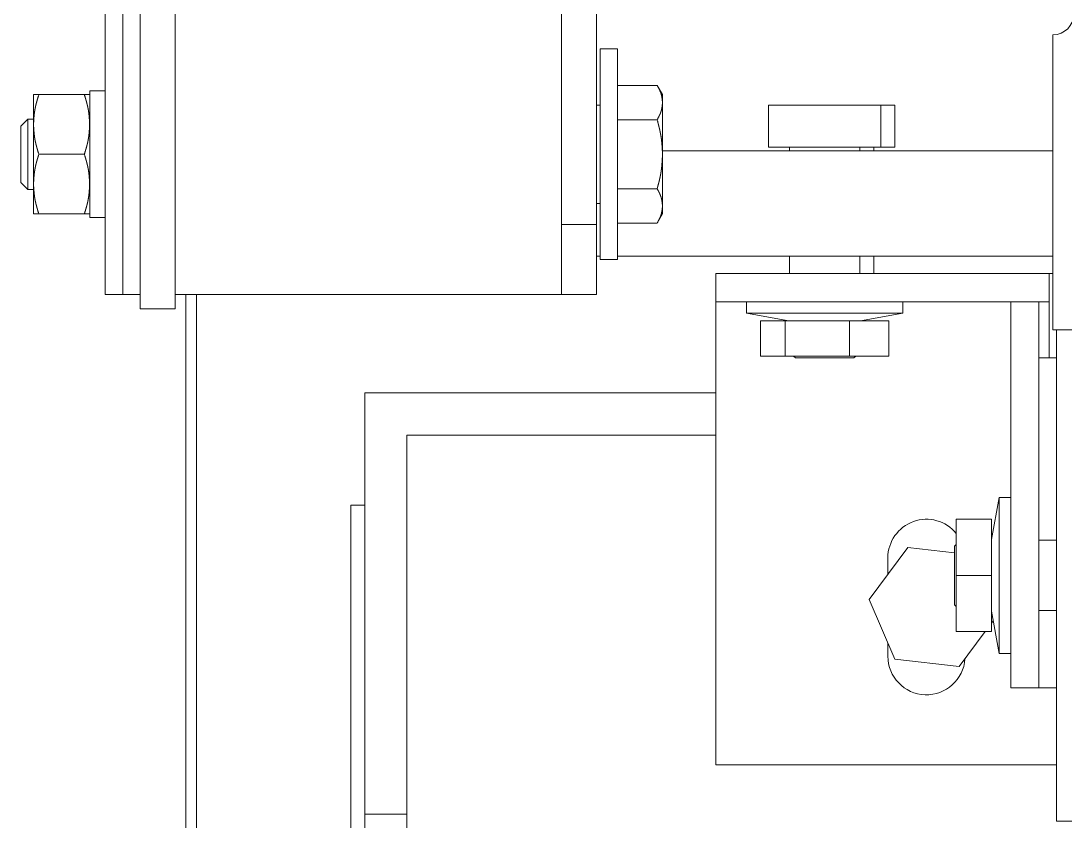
# Model space of a CAD drawing. Header units: millimetres. Extents: x -5 to 111, y -3 to 86.
# Drawn here: x 21.88 to 22.0288, y 19.0725 to 19.1865 of the extents above; entities that cross this region are included whole.
import ezdxf

# ---------------------------------------------------------------- set-up
doc = ezdxf.new("R2010")
doc.units = ezdxf.units.MM
doc.layers.add('A1I6----E-', color=3, linetype='Continuous', lineweight=25)

# ---------------------------------------------------------------- blocks, each defined once
blk = doc.blocks.new('Gruppe-453')
at = {"layer": 'A1I6----E-', "linetype": 'Continuous', "lineweight": 9}
for p, q in [((-28.83844458999204, -23.38610285796174), (-28.83844458999204, -23.26978497337895)), ((-28.84344458999204, -23.27236569808843), (-28.84344458999204, -23.38610285796174)), ((-28.90344458999204, -23.28141656646072), (-28.90344458999203, -23.35810285796174)), ((-28.89844458999204, -23.28141656646072), (-28.89844458999204, -23.35810285796174)), ((-28.90844458999204, -23.35610285796174), (-28.90844458999204, -23.39610285796174)), ((-28.90594458999204, -23.39610285796174), (-28.90594458999204, -23.35610285796174)), ((-28.90594458999204, -23.35610285796174), (-28.90594458999204, -23.39610285796174)), ((-28.90344458999203, -23.35810285796174), (-28.90344458999203, -23.39810285796174)), ((-28.89844458999204, -23.35810285796174), (-28.89844458999204, -23.39810285796174)), ((-28.83544458999204, -23.36110285796174), (-28.83794458999203, -23.36110285796174)), ((-28.83794458999203, -23.36110285796174), (-28.83794458999203, -23.39110285796174)), ((-28.83544458999204, -23.39110285796174), (-28.83544458999204, -23.36110285796174)), ((-28.90844458999204, -23.36705285796173), (-28.91064458999204, -23.36705285796173)), ((-28.91064458999204, -23.36705285796173), (-28.91064458999204, -23.38511841997947)), ((-28.82980377937059, -23.36628790338551), (-28.83544458999204, -23.36628790338551)), ((-28.82904458999203, -23.36760285796174), (-28.82980377937059, -23.36628790338551)), ((-28.91788540058119, -23.36760285799925), (-28.91864458999204, -23.36760285796174)), ((-28.91864458999204, -23.37185285796173), (-28.91864458999204, -23.36760285796174)), ((-28.91788540062599, -23.36760285799925), (-28.91140377935808, -23.36760285796174)), ((-28.91064458999204, -23.36760285796174), (-28.91140377934558, -23.36760285796174)), ((-28.82904458999203, -23.36874164202957), (-28.82904458999203, -23.36760285796174)), ((-28.83794458999203, -23.36910285796174), (-28.83844458999204, -23.36910285796174)), ((-28.82904458999203, -23.37610285796173), (-28.82904458999203, -23.36874164202957)), ((-28.81394458999191, -23.3691028579617), (-28.81394458999191, -23.3751028579617)), ((-28.81394458999191, -23.3691028579617), (-28.79794458999191, -23.3691028579617)), ((-28.79794458999191, -23.3751028579617), (-28.79794458999191, -23.3691028579617)), ((-28.79794458999191, -23.36910285796169), (-28.79594458999199, -23.36910285796169)), ((-28.79594458999199, -23.37510285796169), (-28.79594458999199, -23.36910285796169)), ((-28.91944458999204, -23.37110285796174), (-28.92044458999207, -23.37210285796177)), ((-28.91864458999204, -23.37110285796174), (-28.91944458999204, -23.37110285796174)), ((-28.91944458999204, -23.37110285796174), (-28.91944458999204, -23.38110285796174)), ((-28.83544458999204, -23.37119538067362), (-28.82980377937059, -23.37119538067362)), ((-28.92044458999207, -23.37210285796177), (-28.92044458999207, -23.3801028579617)), ((-28.91864458999204, -23.38035285796174), (-28.91864458999204, -23.37185285796173)), ((-28.82904458999195, -23.37560285796174), (-28.77344458999208, -23.37560285796174)), ((-28.81394458999191, -23.3751028579617), (-28.79794458999191, -23.3751028579617)), ((-28.81094458999191, -23.3751028579617), (-28.81094458999191, -23.37560285796175)), ((-28.80094458999191, -23.37560285796175), (-28.80094458999191, -23.3751028579617)), ((-28.79894458999198, -23.37560285796175), (-28.79894458999198, -23.37510285796169)), ((-28.79794458999191, -23.37510285796169), (-28.79594458999199, -23.37510285796169)), ((-28.9114037793754, -23.37610285797616), (-28.91788540060867, -23.37610285794731)), ((-28.82904458999203, -23.3834640738939), (-28.82904458999203, -23.37610285796173)), ((-28.92044458999207, -23.3801028579617), (-28.91944458999204, -23.38110285796174)), ((-28.91864458999204, -23.38460285796174), (-28.91864458999204, -23.38035285796174)), ((-28.91944458999204, -23.38110285796174), (-28.91864458999204, -23.38110285796174)), ((-28.82980377937059, -23.38101033524984), (-28.83544458999204, -23.38101033524985)), ((-28.83844458999204, -23.38310285796174), (-28.83794458999203, -23.38310285796174)), ((-28.82904458999203, -23.38460285796173), (-28.82904458999203, -23.3834640738939)), ((-28.91864458999204, -23.38460285796174), (-28.91788540060575, -23.38460285796174)), ((-28.91140377935808, -23.38460285792422), (-28.91788540060867, -23.38460285796174)), ((-28.91140377938021, -23.38460285796174), (-28.91064458999204, -23.38460285796174)), ((-28.82980377937059, -23.38591781253796), (-28.82904458999203, -23.38460285796174)), ((-28.91064458999204, -23.38511841997947), (-28.90844458999204, -23.38511841997947)), ((-28.84344458999204, -23.38610285796174), (-28.83844458999204, -23.38610285796174)), ((-28.84344458999204, -23.38610285796174), (-28.84344458999204, -23.39610285796173)), ((-28.83844458999204, -23.38610285796174), (-28.83844458999204, -23.39610285796174)), ((-28.82980377937059, -23.38591781253796), (-28.83544458999204, -23.38591781253796)), ((-28.83844458999203, -23.39060285796175), (-28.83794458999195, -23.39060285796175)), ((-28.83544458999195, -23.39060285796175), (-28.77344458999208, -23.39060285796175)), ((-28.81094458999191, -23.39060285796175), (-28.81094458999191, -23.39310285796174)), ((-28.80094458999191, -23.39310285796174), (-28.80094458999191, -23.39060285796175)), ((-28.79894458999198, -23.39310285796174), (-28.79894458999198, -23.39060285796175)), ((-28.83794458999203, -23.39110285796174), (-28.83544458999204, -23.39110285796174)), ((-28.82144458999201, -23.39310285796174), (-28.82144458999201, -23.39710285796174)), ((-28.82144458999201, -23.39310285796174), (-28.77394458999201, -23.39310285796173)), ((-28.77344458999208, -23.39310285796172), (-28.77394458999201, -23.39310285796172)), ((-28.77394458999201, -23.39310285796173), (-28.77394458999201, -23.39710285796173)), ((-28.90844458999204, -23.39610285796174), (-28.90594458999204, -23.39610285796174)), ((-28.90594458999204, -23.39610285796174), (-28.90344458999203, -23.39610285796174)), ((-28.89844458999204, -23.39610285796174), (-28.84344458999204, -23.39610285796173)), ((-28.89694458999192, -23.97060285796173), (-28.89694458999193, -23.39610285796174)), ((-28.89544458999192, -23.97060285796173), (-28.89544458999192, -23.39610285796174)), ((-28.83844458999204, -23.39610285796174), (-28.84344458999204, -23.39610285796173)), ((-28.90344458999203, -23.39810285796174), (-28.89844458999204, -23.39810285796174)), ((-28.82144458999201, -23.39710285796174), (-28.77944458999192, -23.39710285796173)), ((-28.82144458999198, -23.39710285796174), (-28.82144458999198, -23.40070285796174)), ((-28.81706958999206, -23.3971028579617), (-28.81706958999206, -23.39873038789269)), ((-28.79481958999205, -23.39873038789269), (-28.79481958999205, -23.39710285796169)), ((-28.77944458999192, -23.39710285796174), (-28.77544458999192, -23.39710285796173)), ((-28.77944458999195, -23.45210285796174), (-28.77944458999192, -23.39710285796174)), ((-28.77544458999195, -23.45210285796173), (-28.77544458999192, -23.39710285796173)), ((-28.77544458999192, -23.39710285796173), (-28.77394458999201, -23.39710285796173)), ((-28.77394458999198, -23.40070285796174), (-28.77394458999198, -23.39710285796173)), ((-28.81706958999195, -23.39873038789269), (-28.81104458999195, -23.3998528579617)), ((-28.80594458999195, -23.39873038789269), (-28.81706958999206, -23.39873038789269)), ((-28.81510364174606, -23.39985285796172), (-28.81510364174609, -23.40485285796172)), ((-28.81510364174606, -23.39985285796172), (-28.81156518657935, -23.39985285796171)), ((-28.81156518657935, -23.39985285796171), (-28.81156518657938, -23.40485285796171)), ((-28.80240613482525, -23.3998528579617), (-28.81156518657935, -23.39985285796171)), ((-28.79481958999205, -23.39873038789269), (-28.80594458999195, -23.39873038789269)), ((-28.80240613482525, -23.3998528579617), (-28.80240613482526, -23.4048528579617)), ((-28.79678553823781, -23.3998528579617), (-28.80240613482525, -23.3998528579617)), ((-28.80084458999194, -23.39985285796169), (-28.79481958999195, -23.39873038789269)), ((-28.79678553823781, -23.3998528579617), (-28.79678553823781, -23.4048528579617)), ((-28.82144458999197, -23.46310285796174), (-28.82144458999198, -23.40070285796174)), ((-28.77394458999198, -23.40070285796174), (-28.77394458999194, -23.40510285796173)), ((-28.77294458999195, -23.47110285796173), (-28.77294458999195, -23.40110285796174)), ((-28.81510364174609, -23.40485285796172), (-28.81156518657938, -23.40485285796171)), ((-28.80240613482526, -23.4048528579617), (-28.81156518657938, -23.40485285796171)), ((-28.81036658999185, -23.40485285796171), (-28.81011658999186, -23.4051028579617)), ((-28.81011658999186, -23.4051028579617), (-28.80177258999186, -23.4051028579617)), ((-28.79678553823781, -23.4048528579617), (-28.80240613482526, -23.4048528579617)), ((-28.80177258999186, -23.4051028579617), (-28.80152258999186, -23.4048528579617)), ((-28.77294458999195, -23.40510285796174), (-28.77544458999194, -23.40510285796174)), ((-28.87144458999196, -23.41010285796171), (-28.87144458999198, -23.47010285796172)), ((-28.82144458999198, -23.41010285796171), (-28.87144458999196, -23.41010285796171)), ((-28.86544458999196, -23.41610285796172), (-28.86544458999196, -23.91610285796172)), ((-28.86544458999196, -23.41610285796172), (-28.82144458999198, -23.41610285796172)), ((-28.78107211992293, -23.42497785796181), (-28.78219458999193, -23.4310028579618)), ((-28.77944458999193, -23.42497785796183), (-28.78107211992293, -23.42497785796183)), ((-28.78107211992293, -23.44722785796183), (-28.78107211992293, -23.42497785796181)), ((-28.87344458999196, -23.42610285796173), (-28.87344458999195, -23.90610285796173)), ((-28.87344458999196, -23.42610285796173), (-28.87144458999196, -23.42610285796172)), ((-28.87144458999196, -23.42610285796172), (-28.87144458999196, -23.90610285796173)), ((-28.78219458999194, -23.42810285796172), (-28.78719458999195, -23.42810285796173)), ((-28.78719458999196, -23.43610285796172), (-28.78719458999195, -23.42810285796173)), ((-28.78219458999196, -23.43610285796172), (-28.78219458999194, -23.42810285796172)), ((-28.79962173315697, -23.43954769130764), (-28.79411936044687, -23.43212763551981)), ((-28.79411936044687, -23.43212763551981), (-28.78744458999194, -23.43289508515844)), ((-28.78719458999196, -23.43168085796184), (-28.78744458999194, -23.43193085796183)), ((-28.78744458999194, -23.43193085796183), (-28.78744458999194, -23.44027485796184)), ((-28.77294458999195, -23.43110285796179), (-28.77544458999194, -23.43110285796179)), ((-28.79694458999196, -23.43360285796174), (-28.79694458999196, -23.43593751208442)), ((-28.78219458999196, -23.43610285796172), (-28.78719458999196, -23.43610285796172)), ((-28.78719458999196, -23.44410285796173), (-28.78719458999196, -23.43610285796172)), ((-28.78219458999196, -23.4441028579617), (-28.78219458999196, -23.43610285796172)), ((-28.79594696270199, -23.44802291374936), (-28.79962173315697, -23.43954769130764)), ((-28.78744458999194, -23.44027485796184), (-28.78719458999196, -23.44052485796182)), ((-28.78219458999193, -23.44120285796181), (-28.78107211992293, -23.44722785796181)), ((-28.77544458999194, -23.44110285796179), (-28.77294458999195, -23.44110285796179)), ((-28.78194065906569, -23.44256586431082), (-28.78219458999196, -23.44290829506544)), ((-28.78219458999196, -23.4441028579617), (-28.78719458999196, -23.44410285796173)), ((-28.78308042299218, -23.4441028579617), (-28.78676981953721, -23.44907808040341)), ((-28.79694458999196, -23.44572205896127), (-28.79694458999196, -23.44760285796174)), ((-28.78107211992293, -23.44722785796183), (-28.77944458999193, -23.44722785796183)), ((-28.78676981953721, -23.44907808040341), (-28.79594696270199, -23.44802291374936)), ((-28.77544458999195, -23.45210285796173), (-28.77944458999195, -23.45210285796174)), ((-28.77544458999191, -23.45210285796174), (-28.77294458999195, -23.45210285796174)), ((-28.77294458999195, -23.46310285796174), (-28.82144458999197, -23.46310285796174)), ((-28.87144458999198, -23.47010285796172), (-28.86544458999198, -23.47010285796172)), ((-28.77294458999195, -23.47110285796173), (-28.75794458999195, -23.47110285796173))]:
    blk.add_line(p, q, dxfattribs=at)
at = {"layer": 'A1I6----E-', "linetype": 'Continuous', "lineweight": 9, "flags": 128}
blk.add_lwpolyline([(-28.72044458999212, -23.32610285796191), (-28.81044458999212, -23.32610285796191), (-28.81044458999212, -23.33410285796191), (-28.77044458999212, -23.3361028579619), (-28.77044458999213, -23.35610285796191, -0.414213562373095), (-28.77344458999213, -23.35910285796191), (-28.77344458999212, -23.40110285796191), (-28.75744458999212, -23.40110285796191), (-28.75744458999213, -23.35910285796191, -0.414213562373095), (-28.76044458999213, -23.3561028579619), (-28.76044458999212, -23.3361028579619), (-28.72044458999212, -23.33410285796191)], format="xyb", close=True, dxfattribs=at)
at = {"layer": 'A1I6----E-', "linetype": 'Continuous', "lineweight": 9}
for centre, radius, start, end in [((-28.79144458999195, -23.43360285796173), 0.005499999999998386, 39.40056875371723, 180.0000000009474), ((-28.79144458999195, -23.44760285796173), 0.0055, 180.0000000026529, 356.0369819476115)]:
    blk.add_arc(centre, radius, start, end, dxfattribs=at)
for points, weights, knots in [([(-28.82904458999203, -23.36874164202957), (-28.82906575882333, -23.3685187945636), (-28.82907581577347, -23.3684211662884), (-28.82908126320953, -23.36837238356114), (-28.8290867119211, -23.36832358941142), (-28.82909270476075, -23.36827485909872), (-28.82909870111926, -23.36822609912157), (-28.82910536741583, -23.36817742621148), (-28.82911203595575, -23.36812873505939), (-28.82911949822686, -23.36808015921945), (-28.82911950246128, -23.36808013165539), (-28.8291195066957, -23.36808010409134), (-28.82912697743565, -23.36803147312328), (-28.82913536439323, -23.36798299176654), (-28.82913537129513, -23.36798295186963), (-28.82913537819704, -23.36798291197272), (-28.82914377895842, -23.36793435082216), (-28.82915321585571, -23.36788598034453), (-28.82915322670775, -23.36788592472049), (-28.82915323755979, -23.36788586909644), (-28.82916269616117, -23.36783738737073), (-28.8291733076521, -23.3677891448674), (-28.82917332414171, -23.36778906990147), (-28.82917334063133, -23.36778899493553), (-28.82918398510149, -23.36774060250033), (-28.82919589396185, -23.36769250560256), (-28.82919591838163, -23.36769240697718), (-28.82919594280141, -23.36769230835181), (-28.82920790050133, -23.3676440142033), (-28.82922123184965, -23.36759608105695), (-28.82922418297111, -23.36758547023697), (-28.82922713409258, -23.367574859417), (-28.8292399283963, -23.36752885722593), (-28.82925466795817, -23.36748344091711), (-28.82926940752005, -23.36743802460829), (-28.82928197249324, -23.36740120158098), (-28.82929453746643, -23.36736437855366), (-28.82930811342849, -23.36732791614636), (-28.82931042700404, -23.36732170233006), (-28.8293127405796, -23.36731548851376), (-28.82933094369277, -23.36726659847385), (-28.82935034817401, -23.36721817270139), (-28.82935041997516, -23.36721799351464), (-28.8293504917763, -23.36721781432789), (-28.82937003985984, -23.36716903018194), (-28.829390652484, -23.36712068620411), (-28.829390726014, -23.36712051374996), (-28.829390799544, -23.36712034129581), (-28.82941155922816, -23.36707165240967), (-28.82943325174728, -23.36702337190912), (-28.8294333244712, -23.36702321004928), (-28.82943339719514, -23.36702304818943), (-28.8294552351621, -23.36697444396919), (-28.8294778791178, -23.36692620997394), (-28.82947794862495, -23.36692606191643), (-28.8294780181321, -23.36692591385891), (-28.8295008011021, -23.36687738374864), (-28.82952426767242, -23.36682918047694), (-28.82952433174914, -23.36682904885535), (-28.82952439582585, -23.36682891723376), (-28.82954799054961, -23.36678045071888), (-28.82957215041164, -23.36673226342679), (-28.82957220709966, -23.3667321503615), (-28.82957226378767, -23.36673203729621), (-28.82959653702573, -23.36668362387354), (-28.82962126036541, -23.36663543875078), (-28.82962130797967, -23.36663534595186), (-28.82962135559394, -23.36663525315294), (-28.82964617416215, -23.36658688243234), (-28.82969663526529, -23.36649020494854), (-28.82980217444827, -23.36629092363435), (-28.82980297690943, -23.36628941350993), (-28.82980377937059, -23.36628790338551)], [1, 1, 1, 1, 0.999984435505488, 1, 0.9999763618892159, 1, 0.9999667061322299, 1, 1, 1, 0.9999554969682228, 1, 1, 1, 0.9999428738147501, 1, 1, 1, 0.999928972162438, 1, 1, 1, 0.9999141544664144, 1, 1, 1, 0.9998981271970275, 1, 1, 1, 0.999773687332674, 1, 1, 1, 0.9999048594994878, 1, 1, 1, 0.9999238086414003, 1, 1, 1, 0.9999399427604095, 1, 1, 1, 0.9999537320581724, 1, 1, 1, 0.9999653652701542, 1, 1, 1, 0.999975030749875, 1, 1, 1, 0.9999829065232313, 1, 1, 1, 0.999989144671805, 1, 1, 1, 1, 1, 1, 1, 1], [0, 0, 0, 1, 2, 2, 3, 3, 4, 4, 5, 5, 6, 6, 7, 7, 8, 8, 9, 9, 10, 10, 11, 11, 12, 12, 13, 13, 14, 14, 15, 15, 16, 16, 17, 17, 18, 18, 19, 19, 20, 20, 21, 21, 22, 22, 23, 23, 24, 24, 25, 25, 26, 26, 27, 27, 28, 28, 29, 29, 30, 30, 31, 31, 32, 32, 33, 33, 34, 34, 35, 36, 36, 37, 37, 37]), ([(-28.91864458999204, -23.37185285796173), (-28.91862848871139, -23.37155581487698), (-28.91861627491376, -23.37135373705835), (-28.91861321942877, -23.37130318392507), (-28.9186101639438, -23.37125263079179), (-28.91860406111612, -23.37115165923971), (-28.91859693101474, -23.37105075502529), (-28.9185964839074, -23.37104442762376), (-28.91859603680007, -23.37103810022224), (-28.91858980091336, -23.37094985081087), (-28.91858270440153, -23.37086166643352), (-28.91857560999953, -23.37077350570459), (-28.91856775046023, -23.37068540989138), (-28.91856718814872, -23.37067910706773), (-28.9185666258372, -23.37067280424408), (-28.91855989303075, -23.3705973377266), (-28.91855213531488, -23.37052196967112), (-28.918544377599, -23.37044660161563), (-28.91853327004713, -23.37034622476886), (-28.91852433682785, -23.37027102391031), (-28.91851540360856, -23.37019582305176), (-28.91850512914408, -23.37012079367809), (-28.91850170492751, -23.37009578830435), (-28.91849828071095, -23.37007078293061), (-28.91848800479299, -23.36999574294292), (-28.91847621839496, -23.36992092533092), (-28.91847577691485, -23.36991812290667), (-28.91847533543474, -23.36991532048241), (-28.91846443199694, -23.36984610771891), (-28.91845277022251, -23.36977701868502), (-28.91844110844808, -23.36970792965111), (-28.9184280633638, -23.36963908840357), (-28.91842559989019, -23.36962608821184), (-28.91842313641658, -23.36961308802011), (-28.91840516438508, -23.3695182463891), (-28.91838518906195, -23.36942380637981), (-28.91838446692543, -23.36942039223834), (-28.91838374478892, -23.36941697809686), (-28.91836232519275, -23.36931570980461), (-28.91833899985342, -23.36921486341321), (-28.91833898138, -23.36921478354395), (-28.91833896290658, -23.36921470367469), (-28.91831560062041, -23.36911369754477), (-28.91829056610879, -23.36901309283353), (-28.91829054495558, -23.36901300782638), (-28.91829052380237, -23.36901292281923), (-28.91826544698433, -23.36891214809369), (-28.91823892809346, -23.36881174321066), (-28.91823890574722, -23.3688116586041), (-28.91823888340097, -23.36881157399755), (-28.91821231981762, -23.36871099990141), (-28.91818454125342, -23.36861075458159), (-28.91818451923515, -23.36861067512361), (-28.91818449721688, -23.36861059566563), (-28.91815667461615, -23.36851019142985), (-28.91812786105676, -23.36841006707482), (-28.91812784080767, -23.36840999671118), (-28.91812782055859, -23.36840992634755), (-28.91809896650103, -23.36830966126525), (-28.91806934351677, -23.36820962066265), (-28.91806932631297, -23.36820956256321), (-28.91806930910916, -23.36820950446376), (-28.91803963860923, -23.36810930427437), (-28.9180094166344, -23.36800926903679), (-28.91797918155152, -23.36790919041131), (-28.91788731879867, -23.36760911013229), (-28.91788635971858, -23.36760598408453), (-28.91788540063849, -23.36760285803677)], [1, 1, 1, 1, 1, 0.9999870531072448, 1, 1, 1, 0.9999881032940193, 1, 0.9999905778075546, 1, 1, 1, 0.9999769153053505, 1, 1, 1, 1, 0.9999601484038796, 1, 1, 1, 0.9999492063567141, 1, 1, 1, 0.9999849675906362, 1, 0.9999497128597357, 1, 1, 1, 0.9999439978248473, 1, 1, 1, 0.9999555497648526, 1, 1, 1, 0.9999656038769243, 1, 1, 1, 0.9999743102576398, 1, 1, 1, 0.9999816985494434, 1, 1, 1, 0.9999877898626869, 1, 1, 1, 0.9999926320156279, 1, 1, 1, 0.999996207395127, 1, 1, 1, 1, 1], [0, 0, 0, 1, 1, 2, 2, 3, 3, 4, 4, 5, 5, 6, 6, 7, 7, 8, 8, 9, 10, 10, 11, 11, 12, 12, 13, 13, 14, 14, 15, 15, 16, 16, 17, 17, 18, 18, 19, 19, 20, 20, 21, 21, 22, 22, 23, 23, 24, 24, 25, 25, 26, 26, 27, 27, 28, 28, 29, 29, 30, 30, 31, 31, 32, 32, 33, 33, 34, 34, 34]), ([(-28.91140377938021, -23.36760285793288), (-28.91131541278356, -23.36789078265307), (-28.91127101251355, -23.36803790718074), (-28.91126174940009, -23.36806860139029), (-28.91125248628663, -23.36809929559985), (-28.91122661224353, -23.36818503170841), (-28.91120138027527, -23.36827095896948), (-28.9112013649644, -23.36827101111053), (-28.91120134965353, -23.36827106325158), (-28.91117614830702, -23.36835688623054), (-28.91115147180695, -23.36844286158706), (-28.91114969994914, -23.36844903491418), (-28.91114792809132, -23.36845520824131), (-28.91112679530688, -23.36852883694357), (-28.91110640994912, -23.36860267607659), (-28.91108602459135, -23.36867651520961), (-28.91106609738685, -23.36875035703013), (-28.91104617018236, -23.36882419885065), (-28.91102722779548, -23.36889829941688), (-28.91102092118622, -23.36892297018935), (-28.91101461457696, -23.36894764096183), (-28.91099571960589, -23.36902155604259), (-28.91097798226367, -23.36909575742928), (-28.91096024492146, -23.36916995881597), (-28.91094886252304, -23.36921946453606), (-28.91093748012461, -23.36926897025615), (-28.91092654502461, -23.36931857669629), (-28.91092382068767, -23.36933093549113), (-28.91092109635073, -23.36934329428597), (-28.9109047180745, -23.36941759076226), (-28.91088983147124, -23.36949220043567), (-28.91087495036563, -23.36956678255556), (-28.91086088911218, -23.3696415235822), (-28.91086054351875, -23.36964336054552), (-28.91086019792534, -23.36964519750885), (-28.91084544548505, -23.36972361246214), (-28.91083258798844, -23.36980236031401), (-28.91083024087365, -23.36981673560441), (-28.91082789375887, -23.36983111089482), (-28.91081129148928, -23.36993279422446), (-28.91079680039554, -23.37003479982766), (-28.91078230926508, -23.37013680572885), (-28.91076970857525, -23.37023906236364), (-28.91075710628074, -23.37034133398719), (-28.91074617029717, -23.37044379718583), (-28.91073523055734, -23.37054629872229), (-28.91072573177742, -23.37064894381989), (-28.91071622856697, -23.37075164037403), (-28.91070793986705, -23.37085444207972), (-28.91069964694424, -23.37095729950232), (-28.91069234157158, -23.37106023177852), (-28.91068503264388, -23.37116321673221), (-28.91067848374172, -23.37126625280838), (-28.91067193216391, -23.37136933252404), (-28.91066591425971, -23.37147244477249), (-28.91065989525424, -23.37157557589038), (-28.91064494312118, -23.3718464084679), (-28.91064476655661, -23.37184963321482), (-28.91064458999204, -23.37185285796174)], [1, 1, 1, 1, 1, 0.999993005099622, 1, 1, 1, 0.9999953334718563, 1, 1, 1, 0.9999871558850233, 1, 1, 1, 0.999977844479208, 1, 1, 1, 0.999969459081147, 1, 1, 1, 0.9999898163325569, 1, 1, 1, 0.9999498282453507, 1, 0.9999849277882649, 1, 1, 1, 0.9999273198644124, 1, 1, 1, 0.9999462907653235, 1, 0.9999571756520393, 1, 0.9999668810091547, 1, 0.9999753322833438, 1, 0.9999825359526628, 1, 0.9999884858048786, 1, 0.9999931954590325, 1, 0.9999966505296812, 1, 1, 1, 1, 1], [0, 0, 0, 1, 1, 2, 2, 3, 3, 4, 4, 5, 5, 6, 6, 7, 7, 8, 8, 9, 9, 10, 10, 11, 11, 12, 12, 13, 13, 14, 14, 15, 15, 16, 16, 17, 17, 18, 18, 19, 19, 20, 20, 21, 21, 22, 22, 23, 23, 24, 24, 25, 25, 26, 26, 27, 27, 28, 28, 29, 29, 29]), ([(-28.82980377937059, -23.37119538067362), (-28.82968610118984, -23.37097346247553), (-28.82964920477898, -23.37090238802038), (-28.8296430031918, -23.37089044175191), (-28.82963680160463, -23.37087849548345), (-28.82961230836812, -23.37083131356522), (-28.82958829700577, -23.37078388460233), (-28.82956428564343, -23.37073645563943), (-28.82954094315366, -23.37068869393705), (-28.82952932560245, -23.37066492294996), (-28.82951770805125, -23.37064115196286), (-28.82949465294001, -23.37059397827351), (-28.82947242730197, -23.37054640815543), (-28.82946961134642, -23.37054038109166), (-28.82946679539088, -23.37053435402789), (-28.82945020166393, -23.37049883803735), (-28.82943421417336, -23.37046304505614), (-28.8294182266828, -23.37042725207493), (-28.82940267530048, -23.37039154705987), (-28.82940264831785, -23.37039148510941), (-28.82940262133522, -23.37039142315896), (-28.82938712391816, -23.37035584204481), (-28.82937237077782, -23.3703199459382), (-28.82935761763748, -23.3702840498316), (-28.82934219116868, -23.37024528111327), (-28.82932676469988, -23.37020651239495), (-28.82931243232014, -23.37016732601528), (-28.82930749808621, -23.37015383525049), (-28.82930256385228, -23.3701403444857), (-28.8292894859166, -23.37010458790084), (-28.8292774177511, -23.37006847799716), (-28.82926534958561, -23.37003236809348), (-28.82925476442357, -23.36999901103473), (-28.82924417926154, -23.36996565397597), (-28.82923450969514, -23.36993202008667), (-28.82923273646814, -23.36992585222783), (-28.82923096324114, -23.369919684369), (-28.82921774722075, -23.36987371476203), (-28.82920588180299, -23.36982737816935), (-28.82920391673301, -23.3698197042173), (-28.82920195166304, -23.36981203026525), (-28.82919252719697, -23.36977522602843), (-28.82918409456455, -23.36973818195847), (-28.82917566193213, -23.36970113788851), (-28.82916506804381, -23.36965174917326), (-28.8291575870682, -23.36961469465119), (-28.82915010609258, -23.36957764012912), (-28.82914344567729, -23.36954042935822), (-28.82914233532403, -23.36953422597616), (-28.82914122497078, -23.3695280225941), (-28.82913237565596, -23.36947858276007), (-28.82912449307378, -23.36942897961038), (-28.82912448816022, -23.36942894869057), (-28.82912448324666, -23.36942891777075), (-28.82911661049159, -23.36937937646068), (-28.82910957777684, -23.36932970894011), (-28.8291025479804, -23.36928006202974), (-28.82909622947564, -23.36923031959068), (-28.82908991554993, -23.36918061083649), (-28.82908418276397, -23.3691308317137), (-28.82907845252789, -23.36908107338648), (-28.82907317218194, -23.36903126530801), (-28.82906789272513, -23.36898146495045), (-28.82904488550313, -23.36874475769432), (-28.82904473774758, -23.36874319986194), (-28.82904458999203, -23.36874164202957)], [1, 1, 1, 1, 1, 0.9999870298004642, 1, 0.9999753139287101, 1, 1, 1, 0.9999616780077126, 1, 1, 1, 0.9999638638308237, 1, 1, 1, 1, 1, 0.9999457913950097, 1, 1, 1, 0.9999015258701924, 1, 1, 1, 0.9999013043666988, 1, 1, 1, 0.9999066134469649, 1, 1, 1, 0.9998929729095991, 1, 1, 1, 0.9999098204953967, 1, 1, 1, 1, 0.9999389649252258, 1, 1, 1, 0.9999523673984648, 1, 1, 1, 0.9999641535422654, 1, 0.9999743923879403, 1, 0.9999829399708802, 1, 0.9999897917657399, 1, 1, 1, 1, 1], [0, 0, 0, 1, 1, 2, 2, 3, 3, 4, 4, 5, 5, 6, 6, 7, 7, 8, 8, 9, 9, 10, 10, 11, 11, 12, 12, 13, 13, 14, 14, 15, 15, 16, 16, 17, 17, 18, 18, 19, 19, 20, 20, 21, 21, 22, 23, 23, 24, 24, 25, 25, 26, 26, 27, 27, 28, 28, 29, 29, 30, 30, 31, 31, 32, 32, 33, 33, 33]), ([(-28.82904458999203, -23.37610285796173), (-28.82905237266793, -23.37593431956731), (-28.82905919856108, -23.37579262609401), (-28.82905966100664, -23.37578302654186), (-28.82906012345219, -23.37577342698972), (-28.82906602445423, -23.37565093262072), (-28.82907239823156, -23.37552846194167), (-28.82907877019867, -23.37540602604578), (-28.829085862667, -23.37528362977354), (-28.82909295079706, -23.37516131191003), (-28.82910101297999, -23.37503905438458), (-28.82910906937669, -23.37491688989099), (-28.82911835348022, -23.37479481256121), (-28.82912763041968, -23.37467283599324), (-28.82913838841483, -23.3745509811194), (-28.82914913822005, -23.37442922612373), (-28.82916162268705, -23.3743076367518), (-28.82917409868632, -23.37418613664583), (-28.82918855897676, -23.37406485669566), (-28.82920301508355, -23.37394361748882), (-28.82921971547506, -23.37382266699802), (-28.82922284577099, -23.37379999622238), (-28.82922597606692, -23.37377732544673), (-28.82924077204759, -23.3736701674125), (-28.82925833345735, -23.3735634277187), (-28.82925951801792, -23.37355622786204), (-28.8292607025785, -23.37354902800537), (-28.8292758948671, -23.3734566880249), (-28.82929201326301, -23.3733645051906), (-28.82930813165891, -23.3732723223563), (-28.82932592899657, -23.37318044889769), (-28.82932890037527, -23.37316511003957), (-28.82933187175395, -23.37314977118145), (-28.82935562044844, -23.37302717561456), (-28.82938133528179, -23.37290497732958), (-28.82940706947099, -23.37278268353611), (-28.82943450201165, -23.37266075947727), (-28.82946195709091, -23.37253873193455), (-28.82949084501454, -23.37241703563047), (-28.82951975636157, -23.3722952379169), (-28.82954983759929, -23.37217372385123), (-28.82957994088144, -23.37205211871866), (-28.82961095262787, -23.37193074208399), (-28.8296419829917, -23.37180929127473), (-28.82967366523118, -23.37168800888421), (-28.82970535568486, -23.3715666943439), (-28.82980176591849, -23.3712029585803), (-28.82980277264454, -23.37119916962696), (-28.82980377937059, -23.37119538067362)], [1, 1, 1, 1, 1, 0.9999981376072227, 1, 0.9999956698800333, 1, 0.9999920694281191, 1, 0.999987366866506, 1, 0.9999815531876447, 1, 0.9999745937548629, 1, 0.9999666010329596, 1, 0.9999570674569481, 1, 1, 1, 0.9999164342589136, 1, 1, 1, 0.9999874054047695, 1, 0.9999583981327644, 1, 1, 1, 0.9999677465358063, 1, 0.9999758200960237, 1, 0.9999827193223735, 1, 0.9999884408255011, 1, 0.99999301069861, 1, 0.9999963938954549, 1, 1, 1, 1, 1], [0, 0, 0, 1, 1, 2, 2, 3, 3, 4, 4, 5, 5, 6, 6, 7, 7, 8, 8, 9, 9, 10, 10, 11, 11, 12, 12, 13, 13, 14, 14, 15, 15, 16, 16, 17, 17, 18, 18, 19, 19, 20, 20, 21, 21, 22, 22, 23, 23, 24, 24, 24]), ([(-28.91788540063849, -23.37610285788671), (-28.91797376723128, -23.37581493317329), (-28.91801816749934, -23.37566780864908), (-28.91802743061239, -23.37563711444025), (-28.91803669372544, -23.37560642023142), (-28.9180625677674, -23.37552068412488), (-28.91808779973454, -23.37543475686583), (-28.91808781504541, -23.37543470472477), (-28.91808783035629, -23.37543465258372), (-28.91811303170169, -23.37534882960679), (-28.91813770820068, -23.3752628542523), (-28.91813948005842, -23.37525668092532), (-28.91814125191615, -23.37525050759834), (-28.91816238469967, -23.37517687889781), (-28.91818277005653, -23.37510303976655), (-28.91820315541338, -23.37502920063528), (-28.91822308261701, -23.37495535881651), (-28.91824300982064, -23.37488151699775), (-28.91826195220667, -23.37480741643327), (-28.91826825881564, -23.37478274566139), (-28.91827456542462, -23.3747580748895), (-28.91829346039486, -23.37468415981049), (-28.91831119773628, -23.37460995842557), (-28.9183289350777, -23.37453575704064), (-28.91834031747562, -23.37448625132174), (-28.91835169987353, -23.37443674560283), (-28.91836263497304, -23.37438713916388), (-28.91836535930986, -23.37437478036934), (-28.91836808364668, -23.37436242157479), (-28.91838446192218, -23.37428812510027), (-28.91839934852477, -23.37421351542866), (-28.9184142296297, -23.37413893331057), (-28.91842829088252, -23.37406419228573), (-28.91842863647592, -23.37406235532246), (-28.91842898206932, -23.37406051835919), (-28.91844373450894, -23.37398210340781), (-28.91845659200496, -23.37390335555786), (-28.91845893911963, -23.37388898026782), (-28.91846128623432, -23.37387460497778), (-28.91847788850313, -23.37377292165066), (-28.91849237959619, -23.37367091605), (-28.91850687072597, -23.37356891015134), (-28.91851947141519, -23.37346665351911), (-28.9185320737091, -23.37336438189811), (-28.91854300969214, -23.37326191870205), (-28.91855394943143, -23.37315941716816), (-28.91856344821088, -23.37305677207314), (-28.91857295142085, -23.37295407552159), (-28.91858124012035, -23.37285127381849), (-28.91858953304275, -23.37274841639848), (-28.91859683841504, -23.37264548412488), (-28.91860414734235, -23.37254249917379), (-28.91861069624418, -23.37243946310024), (-28.91861724782164, -23.37233638338718), (-28.91862326572552, -23.37223327114133), (-28.91862928473066, -23.37213014002606), (-28.91864423686292, -23.37185930745541), (-28.91864441342748, -23.37185608270858), (-28.91864458999204, -23.37185285796173)], [1, 1, 1, 1, 1, 0.9999930051022154, 1, 1, 1, 0.9999953334736776, 1, 1, 1, 0.9999871558827845, 1, 1, 1, 0.9999778444803386, 1, 1, 1, 0.9999694590813665, 1, 1, 1, 0.9999898163341231, 1, 1, 1, 0.999949828246579, 1, 0.9999849277884865, 1, 1, 1, 0.9999273198672881, 1, 1, 1, 0.99994629076689, 1, 0.9999571756538109, 1, 0.9999668810107456, 1, 0.9999753322849052, 1, 0.9999825359532672, 1, 0.9999884858037618, 1, 0.999993195459337, 1, 0.999996650532068, 1, 1, 1, 1, 1], [0, 0, 0, 1, 1, 2, 2, 3, 3, 4, 4, 5, 5, 6, 6, 7, 7, 8, 8, 9, 9, 10, 10, 11, 11, 12, 12, 13, 13, 14, 14, 15, 15, 16, 16, 17, 17, 18, 18, 19, 19, 20, 20, 21, 21, 22, 22, 23, 23, 24, 24, 25, 25, 26, 26, 27, 27, 28, 28, 29, 29, 29]), ([(-28.91064458999204, -23.37185285796174), (-28.91065928644388, -23.37212462534609), (-28.91066814227792, -23.37227622376822), (-28.91066961972539, -23.37230151542385), (-28.91067109717286, -23.37232680707947), (-28.91067699811197, -23.37242782219036), (-28.91068363018744, -23.37252879193476), (-28.91068446013508, -23.37254142743662), (-28.91068529008273, -23.37255406293847), (-28.9106902622629, -23.37262976167916), (-28.91069587264767, -23.3727054157967), (-28.91070148303244, -23.37278106991424), (-28.91070746193509, -23.37285665451363), (-28.91071344083774, -23.37293223911302), (-28.91072029522647, -23.37300774935271), (-28.91072257904825, -23.37303290869773), (-28.91072486287005, -23.37305806804276), (-28.91073171194962, -23.373133519795), (-28.9107396087166, -23.37320886910078), (-28.91074750548359, -23.37328421840654), (-28.91075597676718, -23.3733594785803), (-28.91076444805076, -23.37343473875405), (-28.91077420008683, -23.37350984370856), (-28.91077744997227, -23.37353487258418), (-28.91078069985771, -23.3735599014598), (-28.91079045137522, -23.37363500242063), (-28.91080165416225, -23.37370990064474), (-28.91081285694927, -23.37378479886885), (-28.91082484248921, -23.3738595758255), (-28.91082614842649, -23.37386772347812), (-28.91082745436378, -23.37387587113074), (-28.91084205177829, -23.37396694339262), (-28.9108593473864, -23.37405754197614), (-28.91086325337872, -23.37407800250975), (-28.91086715937103, -23.37409846304337), (-28.91088657083945, -23.37420014501553), (-28.91090811842402, -23.37430139584351), (-28.91092966600858, -23.37440264667149), (-28.91095310471785, -23.37450347650575), (-28.91095312342299, -23.37450355697246), (-28.91095314212813, -23.37450363743918), (-28.91097661824766, -23.37460462820687), (-28.91100175211769, -23.37470521922002), (-28.91100177339019, -23.37470530435702), (-28.9110017946627, -23.37470538949402), (-28.91102697107772, -23.37480615078116), (-28.91105357527965, -23.37490654453247), (-28.91105359764952, -23.37490662894751), (-28.91105362001938, -23.37490671336255), (-28.91108026896104, -23.37500727594394), (-28.91110811881108, -23.37510751258753), (-28.91110814076007, -23.37510759158594), (-28.91110816270908, -23.37510767058436), (-28.91113605645711, -23.37520806522479), (-28.91116492716672, -23.37530818329076), (-28.91116494725898, -23.37530825296685), (-28.91116496735124, -23.37530832264295), (-28.91119387824537, -23.37540858006112), (-28.91122354461899, -23.37550861653432), (-28.91122356160292, -23.37550867380495), (-28.91122357858684, -23.37550873107558), (-28.91125329171809, -23.37560892438463), (-28.91128354133822, -23.37570895702843), (-28.91131380374811, -23.37580903196679), (-28.911401860912, -23.37609660594732), (-28.9114028201461, -23.37609973196896), (-28.91140377938021, -23.3761028579906)], [1, 1, 1, 1, 1, 0.9999934487373264, 1, 1, 1, 0.9999911099770344, 1, 1, 1, 0.999983213572903, 1, 1, 1, 0.9999758671305612, 1, 1, 1, 0.9999637270797371, 1, 1, 1, 0.9999531987053972, 1, 0.9999863255182873, 1, 1, 1, 0.9998897258028013, 1, 1, 1, 0.9999446039050884, 1, 0.9999562143003192, 1, 1, 1, 0.9999661869965399, 1, 1, 1, 0.9999748105578895, 1, 1, 1, 0.9999821164364018, 1, 1, 1, 0.9999881304733478, 1, 1, 1, 0.9999928866304575, 1, 1, 1, 0.9999964103806447, 1, 1, 1, 1, 1], [0, 0, 0, 1, 1, 2, 2, 3, 3, 4, 4, 5, 5, 6, 6, 7, 7, 8, 8, 9, 9, 10, 10, 11, 11, 12, 12, 13, 13, 14, 14, 15, 15, 16, 16, 17, 17, 18, 18, 19, 19, 20, 20, 21, 21, 22, 22, 23, 23, 24, 24, 25, 25, 26, 26, 27, 27, 28, 28, 29, 29, 30, 30, 31, 31, 32, 32, 33, 33, 33]), ([(-28.91864458999204, -23.38035285796174), (-28.91862989354023, -23.38008109057775), (-28.91862103770622, -23.37992949215582), (-28.91861956025875, -23.37990420050023), (-28.91861808281129, -23.37987890884463), (-28.9186121818722, -23.37977789373388), (-28.91860554979674, -23.37967692398962), (-28.91860471984909, -23.37966428848778), (-28.91860388990144, -23.37965165298593), (-28.91859891772128, -23.37957595424535), (-28.91859330733654, -23.37950030012792), (-28.9185876969518, -23.37942464601048), (-28.91858171804916, -23.37934906141119), (-28.91857573914652, -23.37927347681189), (-28.91856888475781, -23.37919796657231), (-28.91856660093602, -23.37917280722731), (-28.91856431711424, -23.37914764788232), (-28.91855746803469, -23.37907219613018), (-28.91854957126773, -23.37899684682452), (-28.91854167450077, -23.37892149751886), (-28.9185332032172, -23.3788462373452), (-28.91852473193363, -23.37877097717154), (-28.91851497989759, -23.37869587221712), (-28.91851173001216, -23.37867084334154), (-28.91850848012674, -23.37864581446595), (-28.91849872860925, -23.37857071350522), (-28.91848752582225, -23.37849581528121), (-28.91847632303524, -23.3784209170572), (-28.91846433749534, -23.37834614010066), (-28.91846303155805, -23.37833799244805), (-28.91846172562077, -23.37832984479544), (-28.9184471282063, -23.37823877253367), (-28.91842983259823, -23.37814817395027), (-28.91842592660593, -23.37812771341669), (-28.91842202061362, -23.3781072528831), (-28.91840260914526, -23.37800557091109), (-28.91838106156074, -23.37790432008324), (-28.91835951397622, -23.37780306925539), (-28.91833607526702, -23.37770223942127), (-28.91833605656188, -23.37770215895455), (-28.91833603785674, -23.37770207848783), (-28.91831256173726, -23.37760108772028), (-28.91828742786728, -23.37750049670727), (-28.91828740659478, -23.37750041157027), (-28.91828738532228, -23.37750032643327), (-28.91826220890731, -23.37739956514625), (-28.91823560470545, -23.37729917139508), (-28.91823558233559, -23.37729908698005), (-28.91823555996572, -23.37729900256501), (-28.91820891102414, -23.37719843998376), (-28.91818106117417, -23.3770982033403), (-28.91818103922517, -23.37709812434188), (-28.91818101727617, -23.37709804534346), (-28.9181531235282, -23.37699765070316), (-28.91812425281866, -23.37689753263733), (-28.9181242327264, -23.37689746296124), (-28.91812421263414, -23.37689739328514), (-28.91809530174008, -23.37679713586711), (-28.91806563536653, -23.37669709939404), (-28.9180656183826, -23.37669704212341), (-28.91806560139868, -23.37669698485277), (-28.91803588826751, -23.37659679154387), (-28.91800563864745, -23.3764967589002), (-28.91797537623762, -23.37639668396196), (-28.91788731907396, -23.37610910998182), (-28.91788635983986, -23.37610598396018), (-28.91788540060575, -23.37610285793854)], [1, 1, 1, 1, 1, 0.9999934487409092, 1, 1, 1, 0.999991109978985, 1, 1, 1, 0.9999832135717585, 1, 1, 1, 0.999975867132109, 1, 1, 1, 0.9999637270799753, 1, 1, 1, 0.9999531987054733, 1, 0.9999863255173589, 1, 1, 1, 0.9998897258030468, 1, 1, 1, 0.9999446039049864, 1, 0.999956214300326, 1, 1, 1, 0.9999661869956118, 1, 1, 1, 0.99997481055826, 1, 1, 1, 0.999982116436494, 1, 1, 1, 0.999988130470807, 1, 1, 1, 0.9999928866322765, 1, 1, 1, 0.9999964103854208, 1, 1, 1, 1, 1], [0, 0, 0, 1, 1, 2, 2, 3, 3, 4, 4, 5, 5, 6, 6, 7, 7, 8, 8, 9, 9, 10, 10, 11, 11, 12, 12, 13, 13, 14, 14, 15, 15, 16, 16, 17, 17, 18, 18, 19, 19, 20, 20, 21, 21, 22, 22, 23, 23, 24, 24, 25, 25, 26, 26, 27, 27, 28, 28, 29, 29, 30, 30, 31, 31, 32, 32, 33, 33, 33]), ([(-28.91140377934558, -23.37610285803677), (-28.91132664527804, -23.37635401981091), (-28.91128211394347, -23.37650112639233), (-28.91127467594852, -23.37652569736063), (-28.91126723795356, -23.37655026832893), (-28.91123758260889, -23.37664823297375), (-28.91120860699409, -23.37674640081394), (-28.91120497568916, -23.37675870348173), (-28.91120134438422, -23.37677100614952), (-28.91117963137929, -23.37684456865414), (-28.91115851829378, -23.37691830558036), (-28.91113740520827, -23.3769920425066), (-28.91111667196591, -23.37706577777056), (-28.91109593872355, -23.37713951303452), (-28.91107603769533, -23.37721347725267), (-28.91106941111533, -23.37723810561879), (-28.91106278453532, -23.37726273398491), (-28.91104293093903, -23.37733652191742), (-28.91102408045001, -23.37741057246322), (-28.91100522996098, -23.37748462300902), (-28.91098696492254, -23.37755868884541), (-28.91096870704148, -23.3776327234015), (-28.91095169889001, -23.37770705501322), (-28.91095168558892, -23.37770711314371), (-28.91095167228782, -23.3777071712742), (-28.91093469789593, -23.37778135534463), (-28.91091840355157, -23.37785569174639), (-28.91090211461396, -23.37793000086212), (-28.91088732810113, -23.37800462346733), (-28.91087254699505, -23.37807921878649), (-28.91085859186463, -23.378153973031), (-28.9108585389369, -23.378154256552), (-28.91085848600916, -23.378154540073), (-28.91084442502328, -23.37822986135951), (-28.91083207807712, -23.37830548252353), (-28.91082996815105, -23.37831840515751), (-28.91082785822497, -23.37833132779149), (-28.91081129142666, -23.37843279422346), (-28.91079683127503, -23.37853458223669), (-28.91079681581789, -23.37853469104275), (-28.91079680036074, -23.3785347998488), (-28.91078230925937, -23.3786368057619), (-28.91076970856889, -23.37873906240436), (-28.91075710627498, -23.37884133402536), (-28.91074617029194, -23.37894379722142), (-28.91073523055264, -23.37904629875531), (-28.91072573177319, -23.37914894385034), (-28.91071622856322, -23.37925164040188), (-28.91070793986371, -23.37935444210498), (-28.91069964694132, -23.37945729952499), (-28.91069234156904, -23.37956023179859), (-28.91068503264172, -23.37966321674968), (-28.9106784837399, -23.37976625282324), (-28.91067193216243, -23.37986933253629), (-28.91066591425856, -23.37997244478214), (-28.91065989525341, -23.38007557589741), (-28.91064494312116, -23.38034640846806), (-28.9106447665566, -23.3803496332149), (-28.91064458999204, -23.38035285796174)], [1, 1, 1, 1, 1, 0.9999939946266455, 1, 1, 1, 0.9999917063025243, 1, 1, 1, 0.9999841265308915, 1, 1, 1, 0.9999769816178182, 1, 1, 1, 0.9999645260752131, 1, 1, 1, 0.999989517400058, 1, 0.9999491199041192, 1, 0.9999847072140843, 1, 1, 1, 0.9999355315874807, 1, 1, 1, 0.9999462920818927, 1, 1, 1, 0.9999571770078578, 1, 0.9999668810107049, 1, 0.9999753322852931, 1, 0.999982535953142, 1, 0.9999884858047662, 1, 0.9999931954606702, 1, 0.9999966505391653, 1, 1, 1, 1, 1], [0, 0, 0, 1, 1, 2, 2, 3, 3, 4, 4, 5, 5, 6, 6, 7, 7, 8, 8, 9, 9, 10, 10, 11, 11, 12, 12, 13, 13, 14, 14, 15, 15, 16, 16, 17, 17, 18, 18, 19, 19, 20, 20, 21, 21, 22, 22, 23, 23, 24, 24, 25, 25, 26, 26, 27, 27, 28, 28, 29, 29, 29]), ([(-28.82980377937059, -23.38101033524984), (-28.82976023325085, -23.38084700178332), (-28.82972389334422, -23.38070959861442), (-28.82972143137104, -23.38070028975954), (-28.82971896939786, -23.38069098090466), (-28.8296875534376, -23.38057219544552), (-28.82965659621237, -23.38045328960853), (-28.8296256477666, -23.38033441749318), (-28.82959539948943, -23.38021536528685), (-28.82956517075614, -23.38009638916944), (-28.82953589063504, -23.37997717605213), (-28.82950663309024, -23.37985805339439), (-28.82947857454655, -23.37973864263423), (-28.82945053959441, -23.37961933009884), (-28.82942395607074, -23.37949968580975), (-28.82939739488587, -23.37938013917769), (-28.82937254064302, -23.37926022604084), (-28.82934770525874, -23.37914040047164), (-28.82932483174274, -23.37902018497509), (-28.82930196652619, -23.37890000952164), (-28.82928133222482, -23.37877943098564), (-28.82927746516359, -23.37875683343929), (-28.82927359810235, -23.37873423589294), (-28.82925535784128, -23.37862764716301), (-28.82923987471855, -23.37852062315926), (-28.82923882005574, -23.37851333301257), (-28.82923776539294, -23.3785060428659), (-28.82922439159581, -23.3784135991555), (-28.82921194285114, -23.3783210263366), (-28.82919949410647, -23.37822845351771), (-28.8291887297109, -23.37813566975926), (-28.82918693253768, -23.37812017901614), (-28.82918513536445, -23.37810468827301), (-28.8291707714455, -23.37798087840568), (-28.82915839049102, -23.37785685454756), (-28.82914599920822, -23.37773273446677), (-28.82913532878707, -23.37760845461943), (-28.82912464865769, -23.37748407010133), (-28.82911542616532, -23.37735956902045), (-28.82910619542161, -23.37723496499773), (-28.82909815877993, -23.37711027826427), (-28.82909011568126, -23.3769854988025), (-28.82908300232547, -23.37686066288746), (-28.82907588433465, -23.3767357512551), (-28.82906943483017, -23.37661080332362), (-28.82906298345317, -23.37648582253199), (-28.82904496083699, -23.37611067507997), (-28.82904477541451, -23.37610676652085), (-28.82904458999203, -23.37610285796173)], [1, 1, 1, 1, 1, 0.9999981376323693, 1, 0.9999956699329731, 1, 0.9999920695464244, 1, 0.9999873671177304, 1, 0.9999815536526102, 1, 0.9999745946087867, 1, 0.9999666022774966, 1, 0.9999570699726359, 1, 1, 1, 0.999916712738462, 1, 1, 1, 0.9999875010514158, 1, 0.9999587150917606, 1, 1, 1, 0.9999679920237464, 1, 0.9999760037509283, 1, 0.9999828502384963, 1, 0.9999885281602813, 1, 0.9999930633723241, 1, 0.9999964210012509, 1, 1, 1, 1, 1], [0, 0, 0, 1, 1, 2, 2, 3, 3, 4, 4, 5, 5, 6, 6, 7, 7, 8, 8, 9, 9, 10, 10, 11, 11, 12, 12, 13, 13, 14, 14, 15, 15, 16, 16, 17, 17, 18, 18, 19, 19, 20, 20, 21, 21, 22, 22, 23, 23, 24, 24, 24]), ([(-28.91788540063849, -23.38460285788671), (-28.91797376723127, -23.38431493317329), (-28.91801816749933, -23.38416780864908), (-28.91802743061238, -23.38413711444024), (-28.91803669372544, -23.38410642023141), (-28.9180625677674, -23.38402068412487), (-28.91808779973454, -23.38393475686583), (-28.91808781504541, -23.38393470472478), (-28.91808783035629, -23.38393465258373), (-28.91811303170169, -23.38384882960679), (-28.91813770820068, -23.3837628542523), (-28.91813948005842, -23.38375668092532), (-28.91814125191615, -23.38375050759834), (-28.91816238469967, -23.38367687889782), (-28.91818277005653, -23.38360303976654), (-28.91820315541338, -23.38352920063528), (-28.918223082617, -23.38345535881651), (-28.91824300982063, -23.38338151699775), (-28.91826195220666, -23.38330741643328), (-28.91826825881563, -23.38328274566139), (-28.91827456542461, -23.38325807488949), (-28.91829346039484, -23.38318415981049), (-28.91831119773628, -23.38310995842556), (-28.91832893507771, -23.38303575704064), (-28.91834031747562, -23.38298625132174), (-28.91835169987353, -23.38293674560283), (-28.91836263497304, -23.38288713916388), (-28.91836535930986, -23.38287478036934), (-28.91836808364668, -23.3828624215748), (-28.91838446192217, -23.38278812510027), (-28.91839934852476, -23.38271351542866), (-28.9184142296297, -23.38263893331056), (-28.91842829088252, -23.38256419228573), (-28.91842863647592, -23.38256235532246), (-28.91842898206932, -23.38256051835919), (-28.91844373450894, -23.38248210340781), (-28.91845659200496, -23.38240335555787), (-28.91845893911963, -23.38238898026782), (-28.91846128623431, -23.38237460497778), (-28.91847788850313, -23.38227292165066), (-28.91849237959619, -23.38217091605), (-28.91850687072597, -23.38206891015134), (-28.91851947141519, -23.38196665351911), (-28.91853207370909, -23.38186438189811), (-28.91854300969214, -23.38176191870205), (-28.91855394943144, -23.38165941716817), (-28.91856344821088, -23.38155677207314), (-28.91857295142085, -23.38145407552159), (-28.91858124012035, -23.3813512738185), (-28.91858953304275, -23.38124841639848), (-28.91859683841504, -23.38114548412488), (-28.91860414734235, -23.38104249917378), (-28.91861069624417, -23.38093946310023), (-28.91861724782163, -23.38083638338718), (-28.91862326572551, -23.38073327114133), (-28.91862928473066, -23.38063014002606), (-28.91864423686291, -23.38035930745541), (-28.91864441342748, -23.38035608270857), (-28.91864458999204, -23.38035285796174)], [1, 1, 1, 1, 1, 0.9999930050977109, 1, 1, 1, 0.9999953334710271, 1, 1, 1, 0.9999871558827845, 1, 1, 1, 0.9999778444805644, 1, 1, 1, 0.9999694590828891, 1, 1, 1, 0.9999898163326533, 1, 1, 1, 0.9999498282474165, 1, 0.999984927788938, 1, 1, 1, 0.9999273198671993, 1, 1, 1, 0.9999462907671159, 1, 0.9999571756539984, 1, 0.9999668810103367, 1, 0.9999753322845714, 1, 0.9999825359544593, 1, 0.999988485805246, 1, 0.999993195460007, 1, 0.9999966505283473, 1, 1, 1, 1, 1], [0, 0, 0, 1, 1, 2, 2, 3, 3, 4, 4, 5, 5, 6, 6, 7, 7, 8, 8, 9, 9, 10, 10, 11, 11, 12, 12, 13, 13, 14, 14, 15, 15, 16, 16, 17, 17, 18, 18, 19, 19, 20, 20, 21, 21, 22, 22, 23, 23, 24, 24, 25, 25, 26, 26, 27, 27, 28, 28, 29, 29, 29]), ([(-28.91064458999204, -23.38035285796174), (-28.91065928644312, -23.38062462533939), (-28.91066814227669, -23.38077622375779), (-28.91066961972408, -23.3808015154128), (-28.91067109717147, -23.38082680706779), (-28.91067699811027, -23.3809278221762), (-28.91068363018541, -23.38102879191812), (-28.91068446013301, -23.38104142741967), (-28.91068529008062, -23.38105406292122), (-28.91069026226054, -23.38112976166004), (-28.91069587264502, -23.38120541577572), (-28.91070148302949, -23.38128106989139), (-28.91070746193185, -23.38135665448893), (-28.91071344083421, -23.38143223908648), (-28.91072029522261, -23.38150774932432), (-28.91072257904429, -23.38153290866873), (-28.91072486286598, -23.38155806801313), (-28.91073171194522, -23.38163351976354), (-28.91073960871183, -23.38170886906746), (-28.91074750547845, -23.38178421837139), (-28.91075597676164, -23.38185947854331), (-28.91076444804483, -23.38193473871524), (-28.91077420008045, -23.38200984366793), (-28.91077744996574, -23.38203487254294), (-28.91078069985102, -23.38205990141796), (-28.91079045136807, -23.38213500237697), (-28.9108016541546, -23.38220990059926), (-28.91081285694112, -23.38228479882155), (-28.91082484248051, -23.38235957577638), (-28.91082614841773, -23.3823677234288), (-28.91082745435496, -23.38237587108122), (-28.91084205176881, -23.38246694334089), (-28.91085934737614, -23.38255754192222), (-28.91086325336828, -23.38257800245533), (-28.91086715936041, -23.38259846298843), (-28.91088657082794, -23.38270014495806), (-28.91090811841154, -23.38280139578353), (-28.91092966599514, -23.38290264660901), (-28.91095310470335, -23.3830034764408), (-28.91095312340849, -23.38300355690751), (-28.91095314211362, -23.38300363737423), (-28.91097661823211, -23.38310462813944), (-28.91100175210101, -23.38320521915013), (-28.91100177337351, -23.38320530428712), (-28.91100179464601, -23.38320538942412), (-28.91102697105991, -23.38330615070879), (-28.91105357526064, -23.38340654445765), (-28.9110535976305, -23.38340662887268), (-28.91105362000037, -23.38340671328772), (-28.91108026894082, -23.38350727586664), (-28.91110811878962, -23.38360751250779), (-28.91110814073862, -23.38360759150621), (-28.91110816268762, -23.38360767050462), (-28.91113605643443, -23.38370806514261), (-28.91116492714274, -23.38380818320616), (-28.911164947235, -23.38380825288225), (-28.91116496732726, -23.38380832255833), (-28.91119387822009, -23.38390857997405), (-28.9112235445924, -23.38400861644483), (-28.91122356157632, -23.38400867371546), (-28.91122357856024, -23.38400873098609), (-28.91125329169016, -23.38410892429269), (-28.91128354130894, -23.38420895693407), (-28.91131380371748, -23.38430903187002), (-28.91140186087746, -23.38459660584358), (-28.91140282011152, -23.38459973186514), (-28.91140377934558, -23.38460285788671)], [1, 1, 1, 1, 1, 0.9999934487364772, 1, 1, 1, 0.9999911099776979, 1, 1, 1, 0.9999832135749188, 1, 1, 1, 0.9999758671311931, 1, 1, 1, 0.9999637270806048, 1, 1, 1, 0.9999531987066751, 1, 0.999986325518792, 1, 1, 1, 0.999889725807379, 1, 1, 1, 0.9999446039064231, 1, 0.9999562143021368, 1, 1, 1, 0.9999661869980937, 1, 1, 1, 0.9999748105592627, 1, 1, 1, 0.9999821164371546, 1, 1, 1, 0.999988130472289, 1, 1, 1, 0.9999928866326289, 1, 1, 1, 0.9999964103832572, 1, 1, 1, 1, 1], [0, 0, 0, 1, 1, 2, 2, 3, 3, 4, 4, 5, 5, 6, 6, 7, 7, 8, 8, 9, 9, 10, 10, 11, 11, 12, 12, 13, 13, 14, 14, 15, 15, 16, 16, 17, 17, 18, 18, 19, 19, 20, 20, 21, 21, 22, 22, 23, 23, 24, 24, 25, 25, 26, 26, 27, 27, 28, 28, 29, 29, 30, 30, 31, 31, 32, 32, 33, 33, 33]), ([(-28.82904458999203, -23.3834640738939), (-28.82906575882333, -23.38324122642793), (-28.82907581577348, -23.38314359815274), (-28.82908126320953, -23.38309481542547), (-28.8290867119211, -23.38304602127576), (-28.82909270476075, -23.38299729096305), (-28.82909870111926, -23.3829485309859), (-28.82910536741583, -23.38289985807581), (-28.82911203595574, -23.38285116692372), (-28.82911949822686, -23.38280259108378), (-28.82911950246128, -23.38280256351972), (-28.8291195066957, -23.38280253595567), (-28.82912697743565, -23.38275390498762), (-28.82913536439323, -23.38270542363087), (-28.82913537129513, -23.38270538373396), (-28.82913537819704, -23.38270534383705), (-28.82914377895842, -23.38265678268649), (-28.82915321585572, -23.38260841220886), (-28.82915322670776, -23.38260835658483), (-28.8291532375598, -23.38260830096078), (-28.82916269616117, -23.38255981923507), (-28.8291733076521, -23.38251157673174), (-28.82917332414172, -23.3825115017658), (-28.82917334063133, -23.38251142679987), (-28.82918398510149, -23.38246303436467), (-28.82919589396184, -23.38241493746689), (-28.82919591838162, -23.38241483884152), (-28.82919594280141, -23.38241474021615), (-28.82920790050132, -23.38236644606764), (-28.82922123184965, -23.38231851292128), (-28.82922418297111, -23.38230790210131), (-28.82922713409258, -23.38229729128134), (-28.82923992839631, -23.38225128909027), (-28.82925466795817, -23.38220587278144), (-28.82926940752004, -23.38216045647262), (-28.82928197249324, -23.38212363344531), (-28.82929453746644, -23.382086810418), (-28.82930811342849, -23.3820503480107), (-28.82931042700405, -23.38204413419439), (-28.8293127405796, -23.38203792037809), (-28.82933094369277, -23.38198903033819), (-28.82935034817401, -23.38194060456572), (-28.82935041997516, -23.38194042537897), (-28.8293504917763, -23.38194024619223), (-28.82937003985984, -23.38189146204627), (-28.829390652484, -23.38184311806845), (-28.829390726014, -23.3818429456143), (-28.829390799544, -23.38184277316014), (-28.82941155922818, -23.38179408427401), (-28.82943325174728, -23.38174580377346), (-28.82943332447121, -23.38174564191361), (-28.82943339719514, -23.38174548005377), (-28.8294552351621, -23.38169687583352), (-28.82947787911779, -23.38164864183828), (-28.82947794862494, -23.38164849378076), (-28.8294780181321, -23.38164834572325), (-28.8295008011021, -23.38159981561298), (-28.82952426767242, -23.38155161234128), (-28.82952433174913, -23.38155148071969), (-28.82952439582585, -23.3815513490981), (-28.82954799054961, -23.38150288258322), (-28.82957215041165, -23.38145469529113), (-28.82957220709966, -23.38145458222584), (-28.82957226378767, -23.38145446916055), (-28.82959653702574, -23.38140605573788), (-28.82962126036541, -23.38135787061512), (-28.82962130797968, -23.3813577778162), (-28.82962135559394, -23.38135768501728), (-28.82964617416215, -23.38130931429668), (-28.82969663526529, -23.38121263681288), (-28.82980217444827, -23.38101335549868), (-28.82980297690943, -23.38101184537426), (-28.82980377937059, -23.38101033524984)], [1, 1, 1, 1, 0.9999844355054505, 1, 0.999976361890096, 1, 0.9999667061321601, 1, 1, 1, 0.9999554969690279, 1, 1, 1, 0.9999428738139854, 1, 1, 1, 0.9999289721634397, 1, 1, 1, 0.9999141544663858, 1, 1, 1, 0.9998981271960261, 1, 1, 1, 0.9997736873359893, 1, 1, 1, 0.9999048595015987, 1, 1, 1, 0.9999238086409042, 1, 1, 1, 0.9999399427596047, 1, 1, 1, 0.999953732059425, 1, 1, 1, 0.9999653652681151, 1, 1, 1, 0.9999750307487272, 1, 1, 1, 0.9999829065229106, 1, 1, 1, 0.9999891446746578, 1, 1, 1, 1, 1, 1, 1, 1], [0, 0, 0, 1, 2, 2, 3, 3, 4, 4, 5, 5, 6, 6, 7, 7, 8, 8, 9, 9, 10, 10, 11, 11, 12, 12, 13, 13, 14, 14, 15, 15, 16, 16, 17, 17, 18, 18, 19, 19, 20, 20, 21, 21, 22, 22, 23, 23, 24, 24, 25, 25, 26, 26, 27, 27, 28, 28, 29, 29, 30, 30, 31, 31, 32, 32, 33, 33, 34, 34, 35, 36, 36, 37, 37, 37]), ([(-28.82980377937059, -23.38591781253796), (-28.82968610118983, -23.38569589433988), (-28.82964920477898, -23.38562481988472), (-28.8296430031918, -23.38561287361625), (-28.82963680160463, -23.38560092734779), (-28.82961230836812, -23.38555374542955), (-28.82958829700577, -23.38550631646666), (-28.82956428564343, -23.38545888750377), (-28.82954094315366, -23.38541112580139), (-28.82952932560245, -23.38538735481429), (-28.82951770805125, -23.3853635838272), (-28.82949465294001, -23.38531641013785), (-28.82947242730197, -23.38526884001977), (-28.82946961134641, -23.385262812956), (-28.82946679539087, -23.38525678589222), (-28.82945020166392, -23.38522126990168), (-28.82943421417336, -23.38518547692048), (-28.8294182266828, -23.38514968393927), (-28.82940267530048, -23.3851139789242), (-28.82940264831785, -23.38511391697374), (-28.82940262133522, -23.38511385502328), (-28.82938712391817, -23.38507827390913), (-28.82937237077782, -23.38504237780253), (-28.82935761763747, -23.38500648169594), (-28.82934219116867, -23.38496771297761), (-28.82932676469987, -23.38492894425928), (-28.82931243232012, -23.38488975787961), (-28.82930749808619, -23.38487626711482), (-28.82930256385226, -23.38486277635003), (-28.82928948591659, -23.38482701976518), (-28.8292774177511, -23.3847909098615), (-28.82926534958562, -23.38475479995782), (-28.82925476442358, -23.38472144289906), (-28.82924417926154, -23.38468808584031), (-28.82923450969514, -23.384654451951), (-28.82923273646814, -23.38464828409217), (-28.82923096324115, -23.38464211623334), (-28.82921774722076, -23.38459614662637), (-28.82920588180298, -23.3845498100337), (-28.829203916733, -23.38454213608163), (-28.82920195166302, -23.38453446212957), (-28.82919252719695, -23.38449765789276), (-28.82918409456454, -23.3844606138228), (-28.82917566193213, -23.38442356975284), (-28.82916506804381, -23.3843741810376), (-28.82915758706819, -23.38433712651553), (-28.82915010609257, -23.38430007199345), (-28.82914344567729, -23.38426286122256), (-28.82914233532403, -23.3842566578405), (-28.82914122497077, -23.38425045445844), (-28.82913237565596, -23.38420101462441), (-28.82912449307377, -23.38415141147471), (-28.82912448816022, -23.3841513805549), (-28.82912448324666, -23.38415134963509), (-28.82911661049159, -23.38410180832501), (-28.82910957777684, -23.38405214080445), (-28.8291025479804, -23.38400249389408), (-28.82909622947564, -23.38395275145502), (-28.82908991554993, -23.38390304270083), (-28.82908418276396, -23.38385326357804), (-28.82907845252788, -23.38380350525081), (-28.82907317218192, -23.38375369717235), (-28.82906789272512, -23.38370389681479), (-28.82904488550313, -23.38346718955865), (-28.82904473774758, -23.38346563172628), (-28.82904458999203, -23.3834640738939)], [1, 1, 1, 1, 1, 0.9999870298009927, 1, 0.9999753139294124, 1, 1, 1, 0.999961678007392, 1, 1, 1, 0.9999638638299331, 1, 1, 1, 1, 1, 0.999945791396342, 1, 1, 1, 0.999901525870249, 1, 1, 1, 0.9999013043649397, 1, 1, 1, 0.999906613446276, 1, 1, 1, 0.9998929729121654, 1, 1, 1, 0.9999098204914507, 1, 1, 1, 1, 0.9999389649243274, 1, 1, 1, 0.9999523673978271, 1, 1, 1, 0.9999641535424719, 1, 0.9999743923877122, 1, 0.9999829399722827, 1, 0.9999897917637843, 1, 1, 1, 1, 1], [0, 0, 0, 1, 1, 2, 2, 3, 3, 4, 4, 5, 5, 6, 6, 7, 7, 8, 8, 9, 9, 10, 10, 11, 11, 12, 12, 13, 13, 14, 14, 15, 15, 16, 16, 17, 17, 18, 18, 19, 19, 20, 20, 21, 21, 22, 23, 23, 24, 24, 25, 25, 26, 26, 27, 27, 28, 28, 29, 29, 30, 30, 31, 31, 32, 32, 33, 33, 33])]:
    blk.add_rational_spline(points, weights, degree=2, knots=knots, dxfattribs=at)
blk = doc.blocks.new('Gruppe-466')
at = {"layer": 'A1I6----E-'}
blk.add_blockref('Gruppe-453', (0, 0), dxfattribs=at)

msp = doc.modelspace()

# ---------------------------------------------------------------- block references
at = {"layer": 'A1I6----E-'}
msp.add_blockref('Gruppe-466', (50.80044558999202, 42.54360285796177), dxfattribs=at)

doc.saveas('drawing.dxf')
